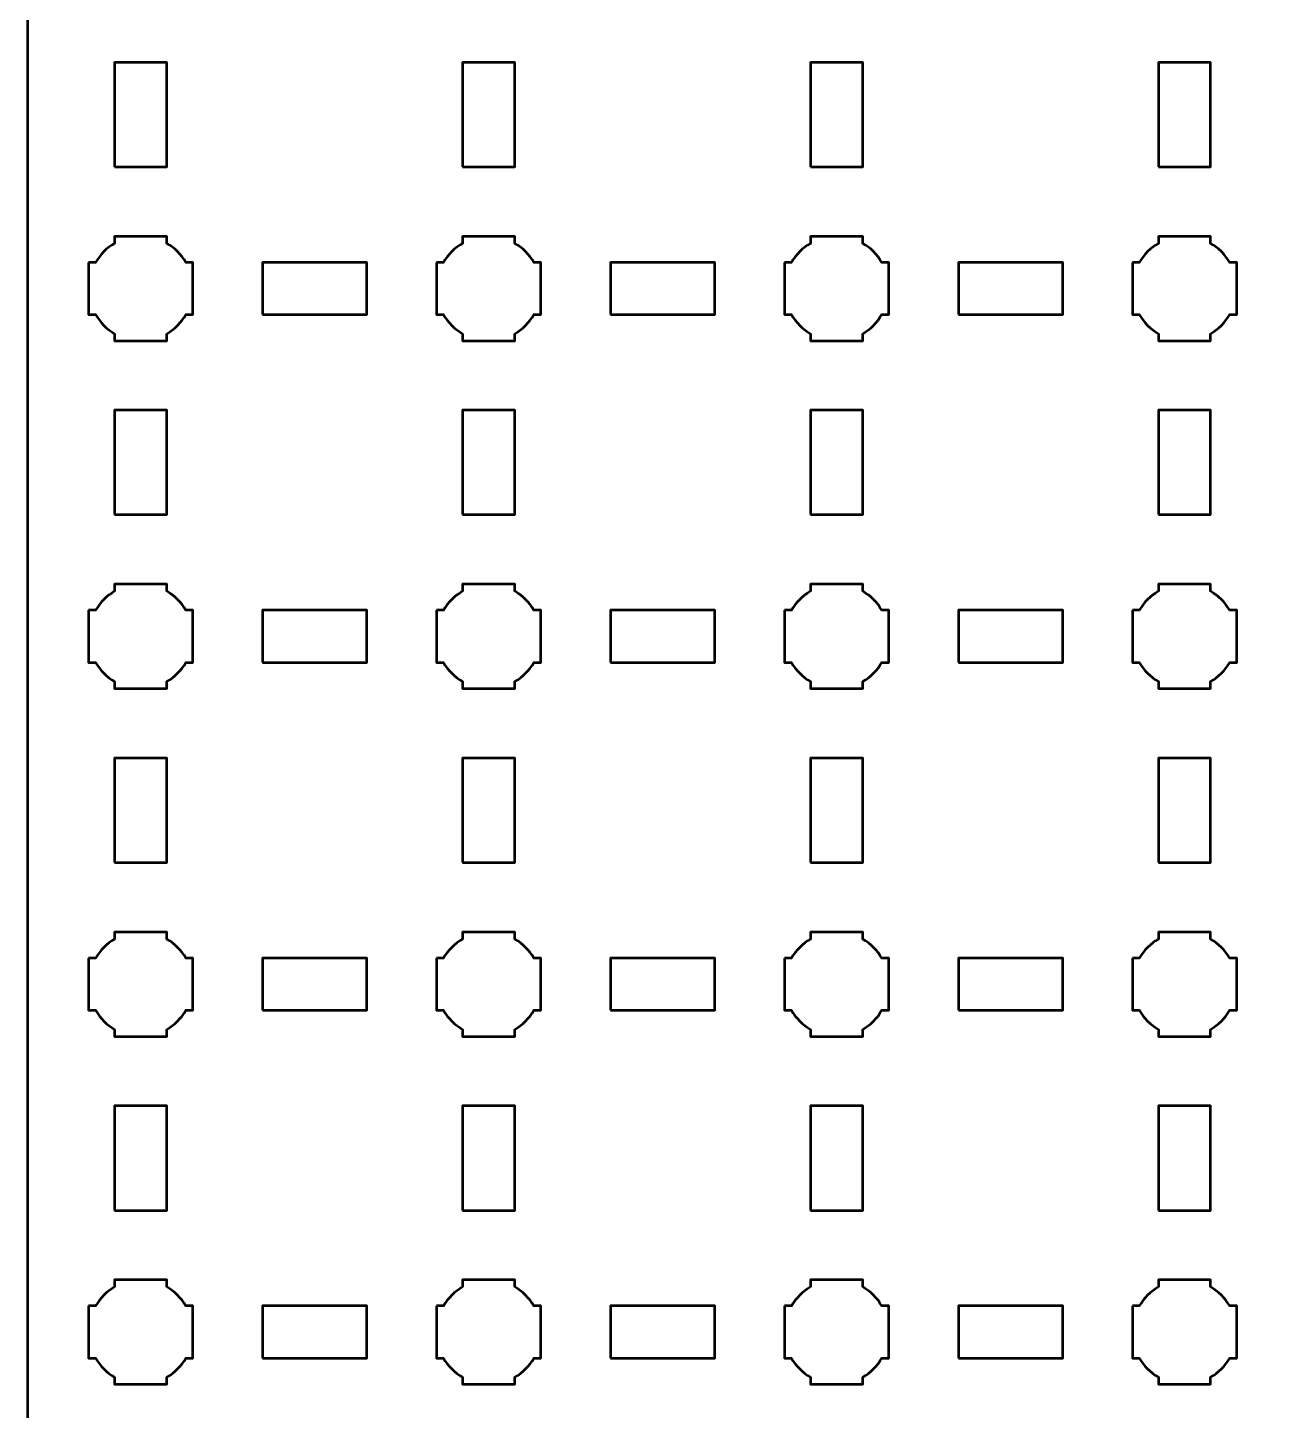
# Model space of a CAD drawing. Header units: centimetres. Extents: x -40.1 to 19.1, y -44.5 to 14.8.
# Drawn here: x -40.15 to -33.06, y -22.3 to -14.35 of the extents above; entities that cross this region are included whole.
import ezdxf

# ---------------------------------------------------------------- set-up
doc = ezdxf.new("R2010")
doc.units = ezdxf.units.CM
doc.header["$MEASUREMENT"] = 0
doc.layers.add('Layer 1', color=7, linetype='Continuous')

msp = doc.modelspace()

# ---------------------------------------------------------------- linework, layer by layer
at = {"layer": 'Layer 1', "lineweight": 53}
for points in [[(-39.65, -15.15), (-39.35, -15.15), (-39.35, -14.55), (-39.65, -14.55), (-39.65, -15.15)], [(-37.65, -15.15), (-37.35, -15.15), (-37.35, -14.55), (-37.65, -14.55), (-37.65, -15.15)], [(-35.65, -15.15), (-35.35, -15.15), (-35.35, -14.55), (-35.65, -14.55), (-35.65, -15.15)], [(-33.65, -15.15), (-33.35, -15.15), (-33.35, -14.55), (-33.65, -14.55), (-33.65, -15.15)], [(-38.8, -16), (-38.2, -16), (-38.2, -15.7), (-38.8, -15.7), (-38.8, -16)], [(-36.8, -16), (-36.2, -16), (-36.2, -15.7), (-36.8, -15.7), (-36.8, -16)], [(-34.8, -16), (-34.2, -16), (-34.2, -15.7), (-34.8, -15.7), (-34.8, -16)], [(-39.65, -17.15), (-39.35, -17.15), (-39.35, -16.55), (-39.65, -16.55), (-39.65, -17.15)], [(-37.65, -17.15), (-37.35, -17.15), (-37.35, -16.55), (-37.65, -16.55), (-37.65, -17.15)], [(-35.65, -17.15), (-35.35, -17.15), (-35.35, -16.55), (-35.65, -16.55), (-35.65, -17.15)], [(-33.65, -17.15), (-33.35, -17.15), (-33.35, -16.55), (-33.65, -16.55), (-33.65, -17.15)], [(-38.8, -18), (-38.2, -18), (-38.2, -17.7), (-38.8, -17.7), (-38.8, -18)], [(-36.8, -18), (-36.2, -18), (-36.2, -17.7), (-36.8, -17.7), (-36.8, -18)], [(-34.8, -18), (-34.2, -18), (-34.2, -17.7), (-34.8, -17.7), (-34.8, -18)], [(-39.65, -19.15), (-39.35, -19.15), (-39.35, -18.55), (-39.65, -18.55), (-39.65, -19.15)], [(-37.65, -19.15), (-37.35, -19.15), (-37.35, -18.55), (-37.65, -18.55), (-37.65, -19.15)], [(-35.65, -19.15), (-35.35, -19.15), (-35.35, -18.55), (-35.65, -18.55), (-35.65, -19.15)], [(-33.65, -19.15), (-33.35, -19.15), (-33.35, -18.55), (-33.65, -18.55), (-33.65, -19.15)], [(-38.8, -20), (-38.2, -20), (-38.2, -19.7), (-38.8, -19.7), (-38.8, -20)], [(-36.8, -20), (-36.2, -20), (-36.2, -19.7), (-36.8, -19.7), (-36.8, -20)], [(-34.8, -20), (-34.2, -20), (-34.2, -19.7), (-34.8, -19.7), (-34.8, -20)], [(-39.65, -21.15), (-39.35, -21.15), (-39.35, -20.55), (-39.65, -20.55), (-39.65, -21.15)], [(-37.65, -21.15), (-37.35, -21.15), (-37.35, -20.55), (-37.65, -20.55), (-37.65, -21.15)], [(-35.65, -21.15), (-35.35, -21.15), (-35.35, -20.55), (-35.65, -20.55), (-35.65, -21.15)], [(-33.65, -21.15), (-33.35, -21.15), (-33.35, -20.55), (-33.65, -20.55), (-33.65, -21.15)], [(-38.8, -22), (-38.2, -22), (-38.2, -21.7), (-38.8, -21.7), (-38.8, -22)], [(-36.8, -22), (-36.2, -22), (-36.2, -21.7), (-36.8, -21.7), (-36.8, -22)], [(-34.8, -22), (-34.2, -22), (-34.2, -21.7), (-34.8, -21.7), (-34.8, -22)]]:
    msp.add_lwpolyline(points, close=True, dxfattribs=at)
for points, knots in [([(-40.15, -44), (-40.15, -44), (-40.15, 14.3), (-40.15, 14.3), (-40.15, 14.3), (-40.15, 14.57609), (-39.92609, 14.8), (-39.65, 14.8), (-39.65, 14.8), (-39.65, 14.8), (18.65, 14.8), (18.65, 14.8), (18.65, 14.8), (18.92609, 14.8), (19.15, 14.57609), (19.15, 14.3), (19.15, 14.3), (19.15, 14.3), (19.15, -44), (19.15, -44), (19.15, -44), (19.15, -44.27609), (18.92609, -44.5), (18.65, -44.5), (18.65, -44.5), (18.65, -44.5), (-39.65, -44.5), (-39.65, -44.5), (-39.65, -44.5), (-39.92609, -44.5), (-40.15, -44.27609), (-40.15, -44)], [0, 0, 0, 0, 0.125, 0.125, 0.125, 0.125, 0.25, 0.25, 0.25, 0.25, 0.375, 0.375, 0.375, 0.375, 0.5, 0.5, 0.5, 0.5, 0.625, 0.625, 0.625, 0.625, 0.75, 0.75, 0.75, 0.75, 0.875, 0.875, 0.875, 0.875, 1, 1, 1, 1]), ([(-39.8, -15.7), (-39.8, -15.7), (-39.75985, -15.7), (-39.75985, -15.7), (-39.75985, -15.7), (-39.7335, -15.65447), (-39.69553, -15.6165), (-39.65, -15.59015), (-39.65, -15.59015), (-39.65, -15.59015), (-39.65, -15.55), (-39.65, -15.55), (-39.65, -15.55), (-39.65, -15.55), (-39.5, -15.55), (-39.5, -15.55), (-39.5, -15.55), (-39.5, -15.55), (-39.35, -15.55), (-39.35, -15.55), (-39.35, -15.55), (-39.35, -15.55), (-39.35, -15.59015), (-39.35, -15.59015), (-39.35, -15.59015), (-39.30447, -15.6165), (-39.2665, -15.65447), (-39.24015, -15.7), (-39.24015, -15.7), (-39.24015, -15.7), (-39.2, -15.7), (-39.2, -15.7), (-39.2, -15.7), (-39.2, -15.7), (-39.2, -15.85), (-39.2, -15.85), (-39.2, -15.85), (-39.2, -15.85), (-39.2, -16), (-39.2, -16), (-39.2, -16), (-39.2, -16), (-39.24015, -16), (-39.24015, -16), (-39.24015, -16), (-39.2665, -16.04553), (-39.30447, -16.0835), (-39.35, -16.10985), (-39.35, -16.10985), (-39.35, -16.10985), (-39.35, -16.15), (-39.35, -16.15), (-39.35, -16.15), (-39.35, -16.15), (-39.5, -16.15), (-39.5, -16.15), (-39.5, -16.15), (-39.5, -16.15), (-39.65, -16.15), (-39.65, -16.15), (-39.65, -16.15), (-39.65, -16.15), (-39.65, -16.10985), (-39.65, -16.10985), (-39.65, -16.10985), (-39.69553, -16.0835), (-39.7335, -16.04553), (-39.75985, -16), (-39.75985, -16), (-39.75985, -16), (-39.8, -16), (-39.8, -16), (-39.8, -16), (-39.8, -16), (-39.8, -15.85), (-39.8, -15.85), (-39.8, -15.85), (-39.8, -15.85), (-39.8, -15.7), (-39.8, -15.7)], [0, 0, 0, 0, 0.05, 0.05, 0.05, 0.05, 0.1, 0.1, 0.1, 0.1, 0.15, 0.15, 0.15, 0.15, 0.2, 0.2, 0.2, 0.2, 0.25, 0.25, 0.25, 0.25, 0.3, 0.3, 0.3, 0.3, 0.35, 0.35, 0.35, 0.35, 0.4, 0.4, 0.4, 0.4, 0.45, 0.45, 0.45, 0.45, 0.5, 0.5, 0.5, 0.5, 0.55, 0.55, 0.55, 0.55, 0.6, 0.6, 0.6, 0.6, 0.65, 0.65, 0.65, 0.65, 0.7, 0.7, 0.7, 0.7, 0.75, 0.75, 0.75, 0.75, 0.8, 0.8, 0.8, 0.8, 0.85, 0.85, 0.85, 0.85, 0.9, 0.9, 0.9, 0.9, 0.95, 0.95, 0.95, 0.95, 1, 1, 1, 1]), ([(-37.8, -15.7), (-37.8, -15.7), (-37.75985, -15.7), (-37.75985, -15.7), (-37.75985, -15.7), (-37.7335, -15.65447), (-37.69553, -15.6165), (-37.65, -15.59015), (-37.65, -15.59015), (-37.65, -15.59015), (-37.65, -15.55), (-37.65, -15.55), (-37.65, -15.55), (-37.65, -15.55), (-37.5, -15.55), (-37.5, -15.55), (-37.5, -15.55), (-37.5, -15.55), (-37.35, -15.55), (-37.35, -15.55), (-37.35, -15.55), (-37.35, -15.55), (-37.35, -15.59015), (-37.35, -15.59015), (-37.35, -15.59015), (-37.30447, -15.6165), (-37.2665, -15.65447), (-37.24015, -15.7), (-37.24015, -15.7), (-37.24015, -15.7), (-37.2, -15.7), (-37.2, -15.7), (-37.2, -15.7), (-37.2, -15.7), (-37.2, -15.85), (-37.2, -15.85), (-37.2, -15.85), (-37.2, -15.85), (-37.2, -16), (-37.2, -16), (-37.2, -16), (-37.2, -16), (-37.24015, -16), (-37.24015, -16), (-37.24015, -16), (-37.2665, -16.04553), (-37.30447, -16.0835), (-37.35, -16.10985), (-37.35, -16.10985), (-37.35, -16.10985), (-37.35, -16.15), (-37.35, -16.15), (-37.35, -16.15), (-37.35, -16.15), (-37.5, -16.15), (-37.5, -16.15), (-37.5, -16.15), (-37.5, -16.15), (-37.65, -16.15), (-37.65, -16.15), (-37.65, -16.15), (-37.65, -16.15), (-37.65, -16.10985), (-37.65, -16.10985), (-37.65, -16.10985), (-37.69553, -16.0835), (-37.7335, -16.04553), (-37.75985, -16), (-37.75985, -16), (-37.75985, -16), (-37.8, -16), (-37.8, -16), (-37.8, -16), (-37.8, -16), (-37.8, -15.85), (-37.8, -15.85), (-37.8, -15.85), (-37.8, -15.85), (-37.8, -15.7), (-37.8, -15.7)], [0, 0, 0, 0, 0.05, 0.05, 0.05, 0.05, 0.1, 0.1, 0.1, 0.1, 0.15, 0.15, 0.15, 0.15, 0.2, 0.2, 0.2, 0.2, 0.25, 0.25, 0.25, 0.25, 0.3, 0.3, 0.3, 0.3, 0.35, 0.35, 0.35, 0.35, 0.4, 0.4, 0.4, 0.4, 0.45, 0.45, 0.45, 0.45, 0.5, 0.5, 0.5, 0.5, 0.55, 0.55, 0.55, 0.55, 0.6, 0.6, 0.6, 0.6, 0.65, 0.65, 0.65, 0.65, 0.7, 0.7, 0.7, 0.7, 0.75, 0.75, 0.75, 0.75, 0.8, 0.8, 0.8, 0.8, 0.85, 0.85, 0.85, 0.85, 0.9, 0.9, 0.9, 0.9, 0.95, 0.95, 0.95, 0.95, 1, 1, 1, 1]), ([(-35.8, -15.7), (-35.8, -15.7), (-35.75985, -15.7), (-35.75985, -15.7), (-35.75985, -15.7), (-35.7335, -15.65447), (-35.69553, -15.6165), (-35.65, -15.59015), (-35.65, -15.59015), (-35.65, -15.59015), (-35.65, -15.55), (-35.65, -15.55), (-35.65, -15.55), (-35.65, -15.55), (-35.5, -15.55), (-35.5, -15.55), (-35.5, -15.55), (-35.5, -15.55), (-35.35, -15.55), (-35.35, -15.55), (-35.35, -15.55), (-35.35, -15.55), (-35.35, -15.59015), (-35.35, -15.59015), (-35.35, -15.59015), (-35.30447, -15.6165), (-35.2665, -15.65447), (-35.24015, -15.7), (-35.24015, -15.7), (-35.24015, -15.7), (-35.2, -15.7), (-35.2, -15.7), (-35.2, -15.7), (-35.2, -15.7), (-35.2, -15.85), (-35.2, -15.85), (-35.2, -15.85), (-35.2, -15.85), (-35.2, -16), (-35.2, -16), (-35.2, -16), (-35.2, -16), (-35.24015, -16), (-35.24015, -16), (-35.24015, -16), (-35.2665, -16.04553), (-35.30447, -16.0835), (-35.35, -16.10985), (-35.35, -16.10985), (-35.35, -16.10985), (-35.35, -16.15), (-35.35, -16.15), (-35.35, -16.15), (-35.35, -16.15), (-35.5, -16.15), (-35.5, -16.15), (-35.5, -16.15), (-35.5, -16.15), (-35.65, -16.15), (-35.65, -16.15), (-35.65, -16.15), (-35.65, -16.15), (-35.65, -16.10985), (-35.65, -16.10985), (-35.65, -16.10985), (-35.69553, -16.0835), (-35.7335, -16.04553), (-35.75985, -16), (-35.75985, -16), (-35.75985, -16), (-35.8, -16), (-35.8, -16), (-35.8, -16), (-35.8, -16), (-35.8, -15.85), (-35.8, -15.85), (-35.8, -15.85), (-35.8, -15.85), (-35.8, -15.7), (-35.8, -15.7)], [0, 0, 0, 0, 0.05, 0.05, 0.05, 0.05, 0.1, 0.1, 0.1, 0.1, 0.15, 0.15, 0.15, 0.15, 0.2, 0.2, 0.2, 0.2, 0.25, 0.25, 0.25, 0.25, 0.3, 0.3, 0.3, 0.3, 0.35, 0.35, 0.35, 0.35, 0.4, 0.4, 0.4, 0.4, 0.45, 0.45, 0.45, 0.45, 0.5, 0.5, 0.5, 0.5, 0.55, 0.55, 0.55, 0.55, 0.6, 0.6, 0.6, 0.6, 0.65, 0.65, 0.65, 0.65, 0.7, 0.7, 0.7, 0.7, 0.75, 0.75, 0.75, 0.75, 0.8, 0.8, 0.8, 0.8, 0.85, 0.85, 0.85, 0.85, 0.9, 0.9, 0.9, 0.9, 0.95, 0.95, 0.95, 0.95, 1, 1, 1, 1]), ([(-33.8, -15.7), (-33.8, -15.7), (-33.75985, -15.7), (-33.75985, -15.7), (-33.75985, -15.7), (-33.7335, -15.65447), (-33.69553, -15.6165), (-33.65, -15.59015), (-33.65, -15.59015), (-33.65, -15.59015), (-33.65, -15.55), (-33.65, -15.55), (-33.65, -15.55), (-33.65, -15.55), (-33.5, -15.55), (-33.5, -15.55), (-33.5, -15.55), (-33.5, -15.55), (-33.35, -15.55), (-33.35, -15.55), (-33.35, -15.55), (-33.35, -15.55), (-33.35, -15.59015), (-33.35, -15.59015), (-33.35, -15.59015), (-33.30447, -15.6165), (-33.2665, -15.65447), (-33.24015, -15.7), (-33.24015, -15.7), (-33.24015, -15.7), (-33.2, -15.7), (-33.2, -15.7), (-33.2, -15.7), (-33.2, -15.7), (-33.2, -15.85), (-33.2, -15.85), (-33.2, -15.85), (-33.2, -15.85), (-33.2, -16), (-33.2, -16), (-33.2, -16), (-33.2, -16), (-33.24015, -16), (-33.24015, -16), (-33.24015, -16), (-33.2665, -16.04553), (-33.30447, -16.0835), (-33.35, -16.10985), (-33.35, -16.10985), (-33.35, -16.10985), (-33.35, -16.15), (-33.35, -16.15), (-33.35, -16.15), (-33.35, -16.15), (-33.5, -16.15), (-33.5, -16.15), (-33.5, -16.15), (-33.5, -16.15), (-33.65, -16.15), (-33.65, -16.15), (-33.65, -16.15), (-33.65, -16.15), (-33.65, -16.10985), (-33.65, -16.10985), (-33.65, -16.10985), (-33.69553, -16.0835), (-33.7335, -16.04553), (-33.75985, -16), (-33.75985, -16), (-33.75985, -16), (-33.8, -16), (-33.8, -16), (-33.8, -16), (-33.8, -16), (-33.8, -15.85), (-33.8, -15.85), (-33.8, -15.85), (-33.8, -15.85), (-33.8, -15.7), (-33.8, -15.7)], [0, 0, 0, 0, 0.05, 0.05, 0.05, 0.05, 0.1, 0.1, 0.1, 0.1, 0.15, 0.15, 0.15, 0.15, 0.2, 0.2, 0.2, 0.2, 0.25, 0.25, 0.25, 0.25, 0.3, 0.3, 0.3, 0.3, 0.35, 0.35, 0.35, 0.35, 0.4, 0.4, 0.4, 0.4, 0.45, 0.45, 0.45, 0.45, 0.5, 0.5, 0.5, 0.5, 0.55, 0.55, 0.55, 0.55, 0.6, 0.6, 0.6, 0.6, 0.65, 0.65, 0.65, 0.65, 0.7, 0.7, 0.7, 0.7, 0.75, 0.75, 0.75, 0.75, 0.8, 0.8, 0.8, 0.8, 0.85, 0.85, 0.85, 0.85, 0.9, 0.9, 0.9, 0.9, 0.95, 0.95, 0.95, 0.95, 1, 1, 1, 1]), ([(-39.8, -17.7), (-39.8, -17.7), (-39.75985, -17.7), (-39.75985, -17.7), (-39.75985, -17.7), (-39.7335, -17.65447), (-39.69553, -17.6165), (-39.65, -17.59015), (-39.65, -17.59015), (-39.65, -17.59015), (-39.65, -17.55), (-39.65, -17.55), (-39.65, -17.55), (-39.65, -17.55), (-39.5, -17.55), (-39.5, -17.55), (-39.5, -17.55), (-39.5, -17.55), (-39.35, -17.55), (-39.35, -17.55), (-39.35, -17.55), (-39.35, -17.55), (-39.35, -17.59015), (-39.35, -17.59015), (-39.35, -17.59015), (-39.30447, -17.6165), (-39.2665, -17.65447), (-39.24015, -17.7), (-39.24015, -17.7), (-39.24015, -17.7), (-39.2, -17.7), (-39.2, -17.7), (-39.2, -17.7), (-39.2, -17.7), (-39.2, -17.85), (-39.2, -17.85), (-39.2, -17.85), (-39.2, -17.85), (-39.2, -18), (-39.2, -18), (-39.2, -18), (-39.2, -18), (-39.24015, -18), (-39.24015, -18), (-39.24015, -18), (-39.2665, -18.04553), (-39.30447, -18.0835), (-39.35, -18.10985), (-39.35, -18.10985), (-39.35, -18.10985), (-39.35, -18.15), (-39.35, -18.15), (-39.35, -18.15), (-39.35, -18.15), (-39.5, -18.15), (-39.5, -18.15), (-39.5, -18.15), (-39.5, -18.15), (-39.65, -18.15), (-39.65, -18.15), (-39.65, -18.15), (-39.65, -18.15), (-39.65, -18.10985), (-39.65, -18.10985), (-39.65, -18.10985), (-39.69553, -18.0835), (-39.7335, -18.04553), (-39.75985, -18), (-39.75985, -18), (-39.75985, -18), (-39.8, -18), (-39.8, -18), (-39.8, -18), (-39.8, -18), (-39.8, -17.85), (-39.8, -17.85), (-39.8, -17.85), (-39.8, -17.85), (-39.8, -17.7), (-39.8, -17.7)], [0, 0, 0, 0, 0.05, 0.05, 0.05, 0.05, 0.1, 0.1, 0.1, 0.1, 0.15, 0.15, 0.15, 0.15, 0.2, 0.2, 0.2, 0.2, 0.25, 0.25, 0.25, 0.25, 0.3, 0.3, 0.3, 0.3, 0.35, 0.35, 0.35, 0.35, 0.4, 0.4, 0.4, 0.4, 0.45, 0.45, 0.45, 0.45, 0.5, 0.5, 0.5, 0.5, 0.55, 0.55, 0.55, 0.55, 0.6, 0.6, 0.6, 0.6, 0.65, 0.65, 0.65, 0.65, 0.7, 0.7, 0.7, 0.7, 0.75, 0.75, 0.75, 0.75, 0.8, 0.8, 0.8, 0.8, 0.85, 0.85, 0.85, 0.85, 0.9, 0.9, 0.9, 0.9, 0.95, 0.95, 0.95, 0.95, 1, 1, 1, 1]), ([(-37.8, -17.7), (-37.8, -17.7), (-37.75985, -17.7), (-37.75985, -17.7), (-37.75985, -17.7), (-37.7335, -17.65447), (-37.69553, -17.6165), (-37.65, -17.59015), (-37.65, -17.59015), (-37.65, -17.59015), (-37.65, -17.55), (-37.65, -17.55), (-37.65, -17.55), (-37.65, -17.55), (-37.5, -17.55), (-37.5, -17.55), (-37.5, -17.55), (-37.5, -17.55), (-37.35, -17.55), (-37.35, -17.55), (-37.35, -17.55), (-37.35, -17.55), (-37.35, -17.59015), (-37.35, -17.59015), (-37.35, -17.59015), (-37.30447, -17.6165), (-37.2665, -17.65447), (-37.24015, -17.7), (-37.24015, -17.7), (-37.24015, -17.7), (-37.2, -17.7), (-37.2, -17.7), (-37.2, -17.7), (-37.2, -17.7), (-37.2, -17.85), (-37.2, -17.85), (-37.2, -17.85), (-37.2, -17.85), (-37.2, -18), (-37.2, -18), (-37.2, -18), (-37.2, -18), (-37.24015, -18), (-37.24015, -18), (-37.24015, -18), (-37.2665, -18.04553), (-37.30447, -18.0835), (-37.35, -18.10985), (-37.35, -18.10985), (-37.35, -18.10985), (-37.35, -18.15), (-37.35, -18.15), (-37.35, -18.15), (-37.35, -18.15), (-37.5, -18.15), (-37.5, -18.15), (-37.5, -18.15), (-37.5, -18.15), (-37.65, -18.15), (-37.65, -18.15), (-37.65, -18.15), (-37.65, -18.15), (-37.65, -18.10985), (-37.65, -18.10985), (-37.65, -18.10985), (-37.69553, -18.0835), (-37.7335, -18.04553), (-37.75985, -18), (-37.75985, -18), (-37.75985, -18), (-37.8, -18), (-37.8, -18), (-37.8, -18), (-37.8, -18), (-37.8, -17.85), (-37.8, -17.85), (-37.8, -17.85), (-37.8, -17.85), (-37.8, -17.7), (-37.8, -17.7)], [0, 0, 0, 0, 0.05, 0.05, 0.05, 0.05, 0.1, 0.1, 0.1, 0.1, 0.15, 0.15, 0.15, 0.15, 0.2, 0.2, 0.2, 0.2, 0.25, 0.25, 0.25, 0.25, 0.3, 0.3, 0.3, 0.3, 0.35, 0.35, 0.35, 0.35, 0.4, 0.4, 0.4, 0.4, 0.45, 0.45, 0.45, 0.45, 0.5, 0.5, 0.5, 0.5, 0.55, 0.55, 0.55, 0.55, 0.6, 0.6, 0.6, 0.6, 0.65, 0.65, 0.65, 0.65, 0.7, 0.7, 0.7, 0.7, 0.75, 0.75, 0.75, 0.75, 0.8, 0.8, 0.8, 0.8, 0.85, 0.85, 0.85, 0.85, 0.9, 0.9, 0.9, 0.9, 0.95, 0.95, 0.95, 0.95, 1, 1, 1, 1]), ([(-35.8, -17.7), (-35.8, -17.7), (-35.75985, -17.7), (-35.75985, -17.7), (-35.75985, -17.7), (-35.7335, -17.65447), (-35.69553, -17.6165), (-35.65, -17.59015), (-35.65, -17.59015), (-35.65, -17.59015), (-35.65, -17.55), (-35.65, -17.55), (-35.65, -17.55), (-35.65, -17.55), (-35.5, -17.55), (-35.5, -17.55), (-35.5, -17.55), (-35.5, -17.55), (-35.35, -17.55), (-35.35, -17.55), (-35.35, -17.55), (-35.35, -17.55), (-35.35, -17.59015), (-35.35, -17.59015), (-35.35, -17.59015), (-35.30447, -17.6165), (-35.2665, -17.65447), (-35.24015, -17.7), (-35.24015, -17.7), (-35.24015, -17.7), (-35.2, -17.7), (-35.2, -17.7), (-35.2, -17.7), (-35.2, -17.7), (-35.2, -17.85), (-35.2, -17.85), (-35.2, -17.85), (-35.2, -17.85), (-35.2, -18), (-35.2, -18), (-35.2, -18), (-35.2, -18), (-35.24015, -18), (-35.24015, -18), (-35.24015, -18), (-35.2665, -18.04553), (-35.30447, -18.0835), (-35.35, -18.10985), (-35.35, -18.10985), (-35.35, -18.10985), (-35.35, -18.15), (-35.35, -18.15), (-35.35, -18.15), (-35.35, -18.15), (-35.5, -18.15), (-35.5, -18.15), (-35.5, -18.15), (-35.5, -18.15), (-35.65, -18.15), (-35.65, -18.15), (-35.65, -18.15), (-35.65, -18.15), (-35.65, -18.10985), (-35.65, -18.10985), (-35.65, -18.10985), (-35.69553, -18.0835), (-35.7335, -18.04553), (-35.75985, -18), (-35.75985, -18), (-35.75985, -18), (-35.8, -18), (-35.8, -18), (-35.8, -18), (-35.8, -18), (-35.8, -17.85), (-35.8, -17.85), (-35.8, -17.85), (-35.8, -17.85), (-35.8, -17.7), (-35.8, -17.7)], [0, 0, 0, 0, 0.05, 0.05, 0.05, 0.05, 0.1, 0.1, 0.1, 0.1, 0.15, 0.15, 0.15, 0.15, 0.2, 0.2, 0.2, 0.2, 0.25, 0.25, 0.25, 0.25, 0.3, 0.3, 0.3, 0.3, 0.35, 0.35, 0.35, 0.35, 0.4, 0.4, 0.4, 0.4, 0.45, 0.45, 0.45, 0.45, 0.5, 0.5, 0.5, 0.5, 0.55, 0.55, 0.55, 0.55, 0.6, 0.6, 0.6, 0.6, 0.65, 0.65, 0.65, 0.65, 0.7, 0.7, 0.7, 0.7, 0.75, 0.75, 0.75, 0.75, 0.8, 0.8, 0.8, 0.8, 0.85, 0.85, 0.85, 0.85, 0.9, 0.9, 0.9, 0.9, 0.95, 0.95, 0.95, 0.95, 1, 1, 1, 1]), ([(-33.8, -17.7), (-33.8, -17.7), (-33.75985, -17.7), (-33.75985, -17.7), (-33.75985, -17.7), (-33.7335, -17.65447), (-33.69553, -17.6165), (-33.65, -17.59015), (-33.65, -17.59015), (-33.65, -17.59015), (-33.65, -17.55), (-33.65, -17.55), (-33.65, -17.55), (-33.65, -17.55), (-33.5, -17.55), (-33.5, -17.55), (-33.5, -17.55), (-33.5, -17.55), (-33.35, -17.55), (-33.35, -17.55), (-33.35, -17.55), (-33.35, -17.55), (-33.35, -17.59015), (-33.35, -17.59015), (-33.35, -17.59015), (-33.30447, -17.6165), (-33.2665, -17.65447), (-33.24015, -17.7), (-33.24015, -17.7), (-33.24015, -17.7), (-33.2, -17.7), (-33.2, -17.7), (-33.2, -17.7), (-33.2, -17.7), (-33.2, -17.85), (-33.2, -17.85), (-33.2, -17.85), (-33.2, -17.85), (-33.2, -18), (-33.2, -18), (-33.2, -18), (-33.2, -18), (-33.24015, -18), (-33.24015, -18), (-33.24015, -18), (-33.2665, -18.04553), (-33.30447, -18.0835), (-33.35, -18.10985), (-33.35, -18.10985), (-33.35, -18.10985), (-33.35, -18.15), (-33.35, -18.15), (-33.35, -18.15), (-33.35, -18.15), (-33.5, -18.15), (-33.5, -18.15), (-33.5, -18.15), (-33.5, -18.15), (-33.65, -18.15), (-33.65, -18.15), (-33.65, -18.15), (-33.65, -18.15), (-33.65, -18.10985), (-33.65, -18.10985), (-33.65, -18.10985), (-33.69553, -18.0835), (-33.7335, -18.04553), (-33.75985, -18), (-33.75985, -18), (-33.75985, -18), (-33.8, -18), (-33.8, -18), (-33.8, -18), (-33.8, -18), (-33.8, -17.85), (-33.8, -17.85), (-33.8, -17.85), (-33.8, -17.85), (-33.8, -17.7), (-33.8, -17.7)], [0, 0, 0, 0, 0.05, 0.05, 0.05, 0.05, 0.1, 0.1, 0.1, 0.1, 0.15, 0.15, 0.15, 0.15, 0.2, 0.2, 0.2, 0.2, 0.25, 0.25, 0.25, 0.25, 0.3, 0.3, 0.3, 0.3, 0.35, 0.35, 0.35, 0.35, 0.4, 0.4, 0.4, 0.4, 0.45, 0.45, 0.45, 0.45, 0.5, 0.5, 0.5, 0.5, 0.55, 0.55, 0.55, 0.55, 0.6, 0.6, 0.6, 0.6, 0.65, 0.65, 0.65, 0.65, 0.7, 0.7, 0.7, 0.7, 0.75, 0.75, 0.75, 0.75, 0.8, 0.8, 0.8, 0.8, 0.85, 0.85, 0.85, 0.85, 0.9, 0.9, 0.9, 0.9, 0.95, 0.95, 0.95, 0.95, 1, 1, 1, 1]), ([(-39.8, -19.7), (-39.8, -19.7), (-39.75985, -19.7), (-39.75985, -19.7), (-39.75985, -19.7), (-39.7335, -19.65447), (-39.69553, -19.6165), (-39.65, -19.59015), (-39.65, -19.59015), (-39.65, -19.59015), (-39.65, -19.55), (-39.65, -19.55), (-39.65, -19.55), (-39.65, -19.55), (-39.5, -19.55), (-39.5, -19.55), (-39.5, -19.55), (-39.5, -19.55), (-39.35, -19.55), (-39.35, -19.55), (-39.35, -19.55), (-39.35, -19.55), (-39.35, -19.59015), (-39.35, -19.59015), (-39.35, -19.59015), (-39.30447, -19.6165), (-39.2665, -19.65447), (-39.24015, -19.7), (-39.24015, -19.7), (-39.24015, -19.7), (-39.2, -19.7), (-39.2, -19.7), (-39.2, -19.7), (-39.2, -19.7), (-39.2, -19.85), (-39.2, -19.85), (-39.2, -19.85), (-39.2, -19.85), (-39.2, -20), (-39.2, -20), (-39.2, -20), (-39.2, -20), (-39.24015, -20), (-39.24015, -20), (-39.24015, -20), (-39.2665, -20.04553), (-39.30447, -20.0835), (-39.35, -20.10985), (-39.35, -20.10985), (-39.35, -20.10985), (-39.35, -20.15), (-39.35, -20.15), (-39.35, -20.15), (-39.35, -20.15), (-39.5, -20.15), (-39.5, -20.15), (-39.5, -20.15), (-39.5, -20.15), (-39.65, -20.15), (-39.65, -20.15), (-39.65, -20.15), (-39.65, -20.15), (-39.65, -20.10985), (-39.65, -20.10985), (-39.65, -20.10985), (-39.69553, -20.0835), (-39.7335, -20.04553), (-39.75985, -20), (-39.75985, -20), (-39.75985, -20), (-39.8, -20), (-39.8, -20), (-39.8, -20), (-39.8, -20), (-39.8, -19.85), (-39.8, -19.85), (-39.8, -19.85), (-39.8, -19.85), (-39.8, -19.7), (-39.8, -19.7)], [0, 0, 0, 0, 0.05, 0.05, 0.05, 0.05, 0.1, 0.1, 0.1, 0.1, 0.15, 0.15, 0.15, 0.15, 0.2, 0.2, 0.2, 0.2, 0.25, 0.25, 0.25, 0.25, 0.3, 0.3, 0.3, 0.3, 0.35, 0.35, 0.35, 0.35, 0.4, 0.4, 0.4, 0.4, 0.45, 0.45, 0.45, 0.45, 0.5, 0.5, 0.5, 0.5, 0.55, 0.55, 0.55, 0.55, 0.6, 0.6, 0.6, 0.6, 0.65, 0.65, 0.65, 0.65, 0.7, 0.7, 0.7, 0.7, 0.75, 0.75, 0.75, 0.75, 0.8, 0.8, 0.8, 0.8, 0.85, 0.85, 0.85, 0.85, 0.9, 0.9, 0.9, 0.9, 0.95, 0.95, 0.95, 0.95, 1, 1, 1, 1]), ([(-37.8, -19.7), (-37.8, -19.7), (-37.75985, -19.7), (-37.75985, -19.7), (-37.75985, -19.7), (-37.7335, -19.65447), (-37.69553, -19.6165), (-37.65, -19.59015), (-37.65, -19.59015), (-37.65, -19.59015), (-37.65, -19.55), (-37.65, -19.55), (-37.65, -19.55), (-37.65, -19.55), (-37.5, -19.55), (-37.5, -19.55), (-37.5, -19.55), (-37.5, -19.55), (-37.35, -19.55), (-37.35, -19.55), (-37.35, -19.55), (-37.35, -19.55), (-37.35, -19.59015), (-37.35, -19.59015), (-37.35, -19.59015), (-37.30447, -19.6165), (-37.2665, -19.65447), (-37.24015, -19.7), (-37.24015, -19.7), (-37.24015, -19.7), (-37.2, -19.7), (-37.2, -19.7), (-37.2, -19.7), (-37.2, -19.7), (-37.2, -19.85), (-37.2, -19.85), (-37.2, -19.85), (-37.2, -19.85), (-37.2, -20), (-37.2, -20), (-37.2, -20), (-37.2, -20), (-37.24015, -20), (-37.24015, -20), (-37.24015, -20), (-37.2665, -20.04553), (-37.30447, -20.0835), (-37.35, -20.10985), (-37.35, -20.10985), (-37.35, -20.10985), (-37.35, -20.15), (-37.35, -20.15), (-37.35, -20.15), (-37.35, -20.15), (-37.5, -20.15), (-37.5, -20.15), (-37.5, -20.15), (-37.5, -20.15), (-37.65, -20.15), (-37.65, -20.15), (-37.65, -20.15), (-37.65, -20.15), (-37.65, -20.10985), (-37.65, -20.10985), (-37.65, -20.10985), (-37.69553, -20.0835), (-37.7335, -20.04553), (-37.75985, -20), (-37.75985, -20), (-37.75985, -20), (-37.8, -20), (-37.8, -20), (-37.8, -20), (-37.8, -20), (-37.8, -19.85), (-37.8, -19.85), (-37.8, -19.85), (-37.8, -19.85), (-37.8, -19.7), (-37.8, -19.7)], [0, 0, 0, 0, 0.05, 0.05, 0.05, 0.05, 0.1, 0.1, 0.1, 0.1, 0.15, 0.15, 0.15, 0.15, 0.2, 0.2, 0.2, 0.2, 0.25, 0.25, 0.25, 0.25, 0.3, 0.3, 0.3, 0.3, 0.35, 0.35, 0.35, 0.35, 0.4, 0.4, 0.4, 0.4, 0.45, 0.45, 0.45, 0.45, 0.5, 0.5, 0.5, 0.5, 0.55, 0.55, 0.55, 0.55, 0.6, 0.6, 0.6, 0.6, 0.65, 0.65, 0.65, 0.65, 0.7, 0.7, 0.7, 0.7, 0.75, 0.75, 0.75, 0.75, 0.8, 0.8, 0.8, 0.8, 0.85, 0.85, 0.85, 0.85, 0.9, 0.9, 0.9, 0.9, 0.95, 0.95, 0.95, 0.95, 1, 1, 1, 1]), ([(-35.8, -19.7), (-35.8, -19.7), (-35.75985, -19.7), (-35.75985, -19.7), (-35.75985, -19.7), (-35.7335, -19.65447), (-35.69553, -19.6165), (-35.65, -19.59015), (-35.65, -19.59015), (-35.65, -19.59015), (-35.65, -19.55), (-35.65, -19.55), (-35.65, -19.55), (-35.65, -19.55), (-35.5, -19.55), (-35.5, -19.55), (-35.5, -19.55), (-35.5, -19.55), (-35.35, -19.55), (-35.35, -19.55), (-35.35, -19.55), (-35.35, -19.55), (-35.35, -19.59015), (-35.35, -19.59015), (-35.35, -19.59015), (-35.30447, -19.6165), (-35.2665, -19.65447), (-35.24015, -19.7), (-35.24015, -19.7), (-35.24015, -19.7), (-35.2, -19.7), (-35.2, -19.7), (-35.2, -19.7), (-35.2, -19.7), (-35.2, -19.85), (-35.2, -19.85), (-35.2, -19.85), (-35.2, -19.85), (-35.2, -20), (-35.2, -20), (-35.2, -20), (-35.2, -20), (-35.24015, -20), (-35.24015, -20), (-35.24015, -20), (-35.2665, -20.04553), (-35.30447, -20.0835), (-35.35, -20.10985), (-35.35, -20.10985), (-35.35, -20.10985), (-35.35, -20.15), (-35.35, -20.15), (-35.35, -20.15), (-35.35, -20.15), (-35.5, -20.15), (-35.5, -20.15), (-35.5, -20.15), (-35.5, -20.15), (-35.65, -20.15), (-35.65, -20.15), (-35.65, -20.15), (-35.65, -20.15), (-35.65, -20.10985), (-35.65, -20.10985), (-35.65, -20.10985), (-35.69553, -20.0835), (-35.7335, -20.04553), (-35.75985, -20), (-35.75985, -20), (-35.75985, -20), (-35.8, -20), (-35.8, -20), (-35.8, -20), (-35.8, -20), (-35.8, -19.85), (-35.8, -19.85), (-35.8, -19.85), (-35.8, -19.85), (-35.8, -19.7), (-35.8, -19.7)], [0, 0, 0, 0, 0.05, 0.05, 0.05, 0.05, 0.1, 0.1, 0.1, 0.1, 0.15, 0.15, 0.15, 0.15, 0.2, 0.2, 0.2, 0.2, 0.25, 0.25, 0.25, 0.25, 0.3, 0.3, 0.3, 0.3, 0.35, 0.35, 0.35, 0.35, 0.4, 0.4, 0.4, 0.4, 0.45, 0.45, 0.45, 0.45, 0.5, 0.5, 0.5, 0.5, 0.55, 0.55, 0.55, 0.55, 0.6, 0.6, 0.6, 0.6, 0.65, 0.65, 0.65, 0.65, 0.7, 0.7, 0.7, 0.7, 0.75, 0.75, 0.75, 0.75, 0.8, 0.8, 0.8, 0.8, 0.85, 0.85, 0.85, 0.85, 0.9, 0.9, 0.9, 0.9, 0.95, 0.95, 0.95, 0.95, 1, 1, 1, 1]), ([(-33.8, -19.7), (-33.8, -19.7), (-33.75985, -19.7), (-33.75985, -19.7), (-33.75985, -19.7), (-33.7335, -19.65447), (-33.69553, -19.6165), (-33.65, -19.59015), (-33.65, -19.59015), (-33.65, -19.59015), (-33.65, -19.55), (-33.65, -19.55), (-33.65, -19.55), (-33.65, -19.55), (-33.5, -19.55), (-33.5, -19.55), (-33.5, -19.55), (-33.5, -19.55), (-33.35, -19.55), (-33.35, -19.55), (-33.35, -19.55), (-33.35, -19.55), (-33.35, -19.59015), (-33.35, -19.59015), (-33.35, -19.59015), (-33.30447, -19.6165), (-33.2665, -19.65447), (-33.24015, -19.7), (-33.24015, -19.7), (-33.24015, -19.7), (-33.2, -19.7), (-33.2, -19.7), (-33.2, -19.7), (-33.2, -19.7), (-33.2, -19.85), (-33.2, -19.85), (-33.2, -19.85), (-33.2, -19.85), (-33.2, -20), (-33.2, -20), (-33.2, -20), (-33.2, -20), (-33.24015, -20), (-33.24015, -20), (-33.24015, -20), (-33.2665, -20.04553), (-33.30447, -20.0835), (-33.35, -20.10985), (-33.35, -20.10985), (-33.35, -20.10985), (-33.35, -20.15), (-33.35, -20.15), (-33.35, -20.15), (-33.35, -20.15), (-33.5, -20.15), (-33.5, -20.15), (-33.5, -20.15), (-33.5, -20.15), (-33.65, -20.15), (-33.65, -20.15), (-33.65, -20.15), (-33.65, -20.15), (-33.65, -20.10985), (-33.65, -20.10985), (-33.65, -20.10985), (-33.69553, -20.0835), (-33.7335, -20.04553), (-33.75985, -20), (-33.75985, -20), (-33.75985, -20), (-33.8, -20), (-33.8, -20), (-33.8, -20), (-33.8, -20), (-33.8, -19.85), (-33.8, -19.85), (-33.8, -19.85), (-33.8, -19.85), (-33.8, -19.7), (-33.8, -19.7)], [0, 0, 0, 0, 0.05, 0.05, 0.05, 0.05, 0.1, 0.1, 0.1, 0.1, 0.15, 0.15, 0.15, 0.15, 0.2, 0.2, 0.2, 0.2, 0.25, 0.25, 0.25, 0.25, 0.3, 0.3, 0.3, 0.3, 0.35, 0.35, 0.35, 0.35, 0.4, 0.4, 0.4, 0.4, 0.45, 0.45, 0.45, 0.45, 0.5, 0.5, 0.5, 0.5, 0.55, 0.55, 0.55, 0.55, 0.6, 0.6, 0.6, 0.6, 0.65, 0.65, 0.65, 0.65, 0.7, 0.7, 0.7, 0.7, 0.75, 0.75, 0.75, 0.75, 0.8, 0.8, 0.8, 0.8, 0.85, 0.85, 0.85, 0.85, 0.9, 0.9, 0.9, 0.9, 0.95, 0.95, 0.95, 0.95, 1, 1, 1, 1]), ([(-39.8, -21.7), (-39.8, -21.7), (-39.75985, -21.7), (-39.75985, -21.7), (-39.75985, -21.7), (-39.7335, -21.65447), (-39.69553, -21.6165), (-39.65, -21.59015), (-39.65, -21.59015), (-39.65, -21.59015), (-39.65, -21.55), (-39.65, -21.55), (-39.65, -21.55), (-39.65, -21.55), (-39.5, -21.55), (-39.5, -21.55), (-39.5, -21.55), (-39.5, -21.55), (-39.35, -21.55), (-39.35, -21.55), (-39.35, -21.55), (-39.35, -21.55), (-39.35, -21.59015), (-39.35, -21.59015), (-39.35, -21.59015), (-39.30447, -21.6165), (-39.2665, -21.65447), (-39.24015, -21.7), (-39.24015, -21.7), (-39.24015, -21.7), (-39.2, -21.7), (-39.2, -21.7), (-39.2, -21.7), (-39.2, -21.7), (-39.2, -21.85), (-39.2, -21.85), (-39.2, -21.85), (-39.2, -21.85), (-39.2, -22), (-39.2, -22), (-39.2, -22), (-39.2, -22), (-39.24015, -22), (-39.24015, -22), (-39.24015, -22), (-39.2665, -22.04553), (-39.30447, -22.0835), (-39.35, -22.10985), (-39.35, -22.10985), (-39.35, -22.10985), (-39.35, -22.15), (-39.35, -22.15), (-39.35, -22.15), (-39.35, -22.15), (-39.5, -22.15), (-39.5, -22.15), (-39.5, -22.15), (-39.5, -22.15), (-39.65, -22.15), (-39.65, -22.15), (-39.65, -22.15), (-39.65, -22.15), (-39.65, -22.10985), (-39.65, -22.10985), (-39.65, -22.10985), (-39.69553, -22.0835), (-39.7335, -22.04553), (-39.75985, -22), (-39.75985, -22), (-39.75985, -22), (-39.8, -22), (-39.8, -22), (-39.8, -22), (-39.8, -22), (-39.8, -21.85), (-39.8, -21.85), (-39.8, -21.85), (-39.8, -21.85), (-39.8, -21.7), (-39.8, -21.7)], [0, 0, 0, 0, 0.05, 0.05, 0.05, 0.05, 0.1, 0.1, 0.1, 0.1, 0.15, 0.15, 0.15, 0.15, 0.2, 0.2, 0.2, 0.2, 0.25, 0.25, 0.25, 0.25, 0.3, 0.3, 0.3, 0.3, 0.35, 0.35, 0.35, 0.35, 0.4, 0.4, 0.4, 0.4, 0.45, 0.45, 0.45, 0.45, 0.5, 0.5, 0.5, 0.5, 0.55, 0.55, 0.55, 0.55, 0.6, 0.6, 0.6, 0.6, 0.65, 0.65, 0.65, 0.65, 0.7, 0.7, 0.7, 0.7, 0.75, 0.75, 0.75, 0.75, 0.8, 0.8, 0.8, 0.8, 0.85, 0.85, 0.85, 0.85, 0.9, 0.9, 0.9, 0.9, 0.95, 0.95, 0.95, 0.95, 1, 1, 1, 1]), ([(-37.8, -21.7), (-37.8, -21.7), (-37.75985, -21.7), (-37.75985, -21.7), (-37.75985, -21.7), (-37.7335, -21.65447), (-37.69553, -21.6165), (-37.65, -21.59015), (-37.65, -21.59015), (-37.65, -21.59015), (-37.65, -21.55), (-37.65, -21.55), (-37.65, -21.55), (-37.65, -21.55), (-37.5, -21.55), (-37.5, -21.55), (-37.5, -21.55), (-37.5, -21.55), (-37.35, -21.55), (-37.35, -21.55), (-37.35, -21.55), (-37.35, -21.55), (-37.35, -21.59015), (-37.35, -21.59015), (-37.35, -21.59015), (-37.30447, -21.6165), (-37.2665, -21.65447), (-37.24015, -21.7), (-37.24015, -21.7), (-37.24015, -21.7), (-37.2, -21.7), (-37.2, -21.7), (-37.2, -21.7), (-37.2, -21.7), (-37.2, -21.85), (-37.2, -21.85), (-37.2, -21.85), (-37.2, -21.85), (-37.2, -22), (-37.2, -22), (-37.2, -22), (-37.2, -22), (-37.24015, -22), (-37.24015, -22), (-37.24015, -22), (-37.2665, -22.04553), (-37.30447, -22.0835), (-37.35, -22.10985), (-37.35, -22.10985), (-37.35, -22.10985), (-37.35, -22.15), (-37.35, -22.15), (-37.35, -22.15), (-37.35, -22.15), (-37.5, -22.15), (-37.5, -22.15), (-37.5, -22.15), (-37.5, -22.15), (-37.65, -22.15), (-37.65, -22.15), (-37.65, -22.15), (-37.65, -22.15), (-37.65, -22.10985), (-37.65, -22.10985), (-37.65, -22.10985), (-37.69553, -22.0835), (-37.7335, -22.04553), (-37.75985, -22), (-37.75985, -22), (-37.75985, -22), (-37.8, -22), (-37.8, -22), (-37.8, -22), (-37.8, -22), (-37.8, -21.85), (-37.8, -21.85), (-37.8, -21.85), (-37.8, -21.85), (-37.8, -21.7), (-37.8, -21.7)], [0, 0, 0, 0, 0.05, 0.05, 0.05, 0.05, 0.1, 0.1, 0.1, 0.1, 0.15, 0.15, 0.15, 0.15, 0.2, 0.2, 0.2, 0.2, 0.25, 0.25, 0.25, 0.25, 0.3, 0.3, 0.3, 0.3, 0.35, 0.35, 0.35, 0.35, 0.4, 0.4, 0.4, 0.4, 0.45, 0.45, 0.45, 0.45, 0.5, 0.5, 0.5, 0.5, 0.55, 0.55, 0.55, 0.55, 0.6, 0.6, 0.6, 0.6, 0.65, 0.65, 0.65, 0.65, 0.7, 0.7, 0.7, 0.7, 0.75, 0.75, 0.75, 0.75, 0.8, 0.8, 0.8, 0.8, 0.85, 0.85, 0.85, 0.85, 0.9, 0.9, 0.9, 0.9, 0.95, 0.95, 0.95, 0.95, 1, 1, 1, 1]), ([(-35.8, -21.7), (-35.8, -21.7), (-35.75985, -21.7), (-35.75985, -21.7), (-35.75985, -21.7), (-35.7335, -21.65447), (-35.69553, -21.6165), (-35.65, -21.59015), (-35.65, -21.59015), (-35.65, -21.59015), (-35.65, -21.55), (-35.65, -21.55), (-35.65, -21.55), (-35.65, -21.55), (-35.5, -21.55), (-35.5, -21.55), (-35.5, -21.55), (-35.5, -21.55), (-35.35, -21.55), (-35.35, -21.55), (-35.35, -21.55), (-35.35, -21.55), (-35.35, -21.59015), (-35.35, -21.59015), (-35.35, -21.59015), (-35.30447, -21.6165), (-35.2665, -21.65447), (-35.24015, -21.7), (-35.24015, -21.7), (-35.24015, -21.7), (-35.2, -21.7), (-35.2, -21.7), (-35.2, -21.7), (-35.2, -21.7), (-35.2, -21.85), (-35.2, -21.85), (-35.2, -21.85), (-35.2, -21.85), (-35.2, -22), (-35.2, -22), (-35.2, -22), (-35.2, -22), (-35.24015, -22), (-35.24015, -22), (-35.24015, -22), (-35.2665, -22.04553), (-35.30447, -22.0835), (-35.35, -22.10985), (-35.35, -22.10985), (-35.35, -22.10985), (-35.35, -22.15), (-35.35, -22.15), (-35.35, -22.15), (-35.35, -22.15), (-35.5, -22.15), (-35.5, -22.15), (-35.5, -22.15), (-35.5, -22.15), (-35.65, -22.15), (-35.65, -22.15), (-35.65, -22.15), (-35.65, -22.15), (-35.65, -22.10985), (-35.65, -22.10985), (-35.65, -22.10985), (-35.69553, -22.0835), (-35.7335, -22.04553), (-35.75985, -22), (-35.75985, -22), (-35.75985, -22), (-35.8, -22), (-35.8, -22), (-35.8, -22), (-35.8, -22), (-35.8, -21.85), (-35.8, -21.85), (-35.8, -21.85), (-35.8, -21.85), (-35.8, -21.7), (-35.8, -21.7)], [0, 0, 0, 0, 0.05, 0.05, 0.05, 0.05, 0.1, 0.1, 0.1, 0.1, 0.15, 0.15, 0.15, 0.15, 0.2, 0.2, 0.2, 0.2, 0.25, 0.25, 0.25, 0.25, 0.3, 0.3, 0.3, 0.3, 0.35, 0.35, 0.35, 0.35, 0.4, 0.4, 0.4, 0.4, 0.45, 0.45, 0.45, 0.45, 0.5, 0.5, 0.5, 0.5, 0.55, 0.55, 0.55, 0.55, 0.6, 0.6, 0.6, 0.6, 0.65, 0.65, 0.65, 0.65, 0.7, 0.7, 0.7, 0.7, 0.75, 0.75, 0.75, 0.75, 0.8, 0.8, 0.8, 0.8, 0.85, 0.85, 0.85, 0.85, 0.9, 0.9, 0.9, 0.9, 0.95, 0.95, 0.95, 0.95, 1, 1, 1, 1]), ([(-33.8, -21.7), (-33.8, -21.7), (-33.75985, -21.7), (-33.75985, -21.7), (-33.75985, -21.7), (-33.7335, -21.65447), (-33.69553, -21.6165), (-33.65, -21.59015), (-33.65, -21.59015), (-33.65, -21.59015), (-33.65, -21.55), (-33.65, -21.55), (-33.65, -21.55), (-33.65, -21.55), (-33.5, -21.55), (-33.5, -21.55), (-33.5, -21.55), (-33.5, -21.55), (-33.35, -21.55), (-33.35, -21.55), (-33.35, -21.55), (-33.35, -21.55), (-33.35, -21.59015), (-33.35, -21.59015), (-33.35, -21.59015), (-33.30447, -21.6165), (-33.2665, -21.65447), (-33.24015, -21.7), (-33.24015, -21.7), (-33.24015, -21.7), (-33.2, -21.7), (-33.2, -21.7), (-33.2, -21.7), (-33.2, -21.7), (-33.2, -21.85), (-33.2, -21.85), (-33.2, -21.85), (-33.2, -21.85), (-33.2, -22), (-33.2, -22), (-33.2, -22), (-33.2, -22), (-33.24015, -22), (-33.24015, -22), (-33.24015, -22), (-33.2665, -22.04553), (-33.30447, -22.0835), (-33.35, -22.10985), (-33.35, -22.10985), (-33.35, -22.10985), (-33.35, -22.15), (-33.35, -22.15), (-33.35, -22.15), (-33.35, -22.15), (-33.5, -22.15), (-33.5, -22.15), (-33.5, -22.15), (-33.5, -22.15), (-33.65, -22.15), (-33.65, -22.15), (-33.65, -22.15), (-33.65, -22.15), (-33.65, -22.10985), (-33.65, -22.10985), (-33.65, -22.10985), (-33.69553, -22.0835), (-33.7335, -22.04553), (-33.75985, -22), (-33.75985, -22), (-33.75985, -22), (-33.8, -22), (-33.8, -22), (-33.8, -22), (-33.8, -22), (-33.8, -21.85), (-33.8, -21.85), (-33.8, -21.85), (-33.8, -21.85), (-33.8, -21.7), (-33.8, -21.7)], [0, 0, 0, 0, 0.05, 0.05, 0.05, 0.05, 0.1, 0.1, 0.1, 0.1, 0.15, 0.15, 0.15, 0.15, 0.2, 0.2, 0.2, 0.2, 0.25, 0.25, 0.25, 0.25, 0.3, 0.3, 0.3, 0.3, 0.35, 0.35, 0.35, 0.35, 0.4, 0.4, 0.4, 0.4, 0.45, 0.45, 0.45, 0.45, 0.5, 0.5, 0.5, 0.5, 0.55, 0.55, 0.55, 0.55, 0.6, 0.6, 0.6, 0.6, 0.65, 0.65, 0.65, 0.65, 0.7, 0.7, 0.7, 0.7, 0.75, 0.75, 0.75, 0.75, 0.8, 0.8, 0.8, 0.8, 0.85, 0.85, 0.85, 0.85, 0.9, 0.9, 0.9, 0.9, 0.95, 0.95, 0.95, 0.95, 1, 1, 1, 1])]:
    msp.add_open_spline(points, degree=3, knots=knots, dxfattribs=at)

doc.saveas('drawing.dxf')
